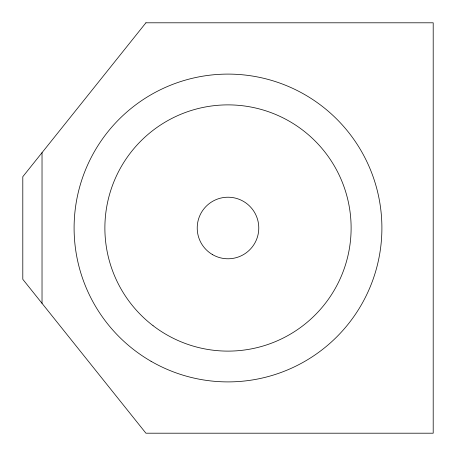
<?xml version="1.0" encoding="UTF-8"?>
<svg xmlns="http://www.w3.org/2000/svg" width="456" height="456" viewBox="0 0 456 456"><rect width="100%" height="100%" fill="white"/><g stroke="black" fill="none" stroke-linecap="round" stroke-linejoin="round"><path stroke-width="0.68" d="M42.026 152.663L42.026 303.337M145.92 22.8L22.8 176.7L22.8 279.3L145.92 433.2L433.2 433.2L433.2 22.8L145.92 22.8M153.051 325.675A123.12 123.12 0 0 0 350.065 244.068A123.12 123.12 0 0 0 180.884 114.251A123.12 123.12 0 0 0 153.051 325.675M151.05 361.283A153.9 153.9 0 0 0 381.9 228A153.9 153.9 0 0 0 151.05 94.717A153.9 153.9 0 0 0 151.05 361.283M212.61 254.659A30.78 30.78 0 0 0 258.78 228A30.78 30.78 0 0 0 212.61 201.341A30.78 30.78 0 0 0 212.61 254.659"/></g></svg>
